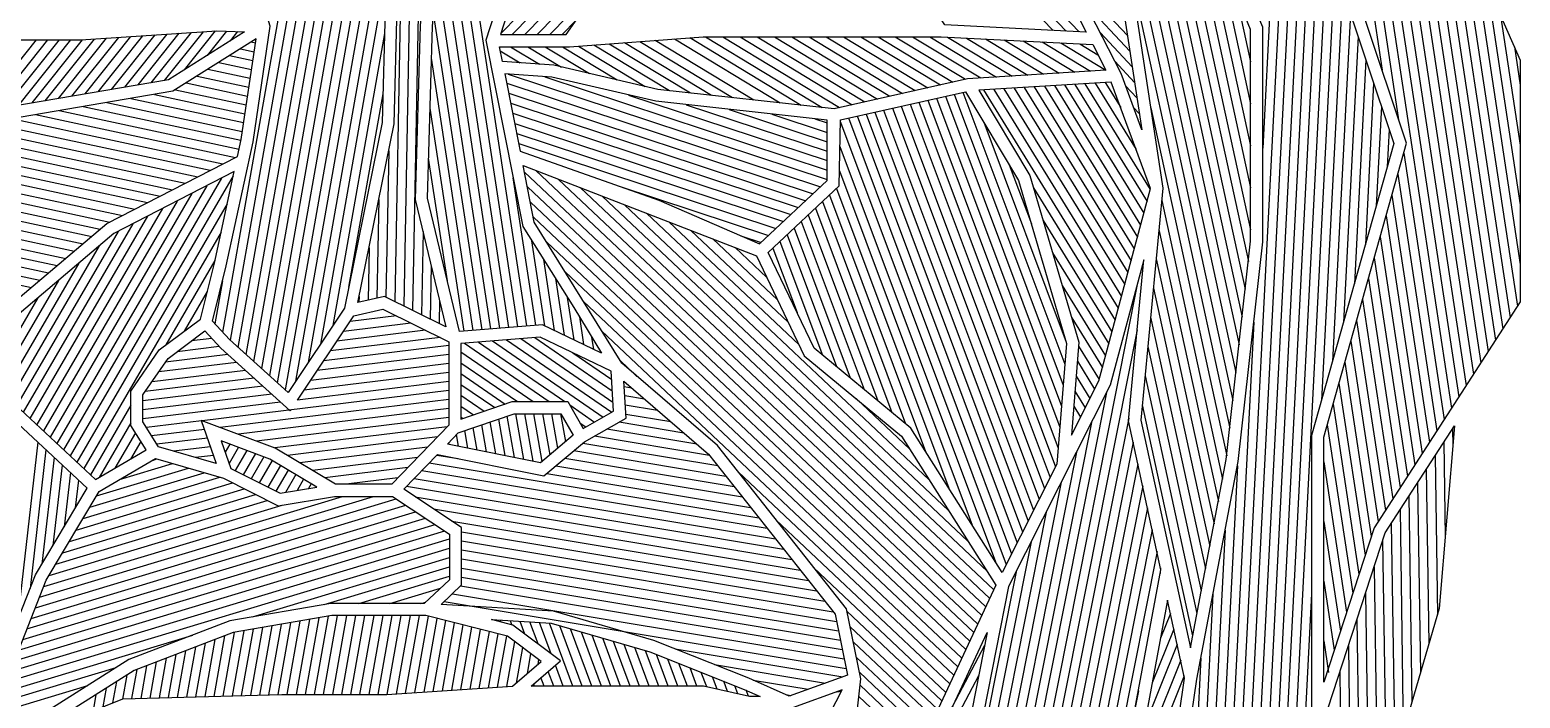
# Model space of a CAD drawing. Header units: inches. Extents: x 2353 to 7560, y 2047 to 3875.
# Drawn here: x 5290.6 to 5668.9, y 2316.4 to 2486.2 of the extents above; entities that cross this region are included whole.
import ezdxf

# ---------------------------------------------------------------- set-up
doc = ezdxf.new("R2010")
doc.units = ezdxf.units.IN
doc.header["$MEASUREMENT"] = 0
for name, color, linetype in [('Layer1', 2, 'Continuous'), ('Layer2', 3, 'Continuous'), ('Layer3', 4, 'Continuous'), ('Layer4', 5, 'Continuous')]:
    doc.layers.add(name, color=color, linetype=linetype)

msp = doc.modelspace()

# ---------------------------------------------------------------- hatches: boundary and pattern name
at = {"layer": 'Layer1'}
h = msp.add_hatch(dxfattribs=at)
h.set_pattern_fill('ANSI31', color=256, scale=18, angle=235)
h.paths.add_polyline_path([(5425.37, 2388.69), (5413.56, 2388.69), (5399.35, 2383.85), (5396.59, 2380.98), (5420.25, 2376.25), (5428.53, 2383.21)])

# ---------------------------------------------------------------- linework, layer by layer
for p, q in [((5359.15, 2520.45), (5339.5, 2409.43)), ((5361.21, 2519.03), (5341.44, 2407.35)), ((5363.26, 2517.6), (5343.43, 2405.55)), ((5365.32, 2516.17), (5345.42, 2403.75)), ((5367.31, 2514.41), (5347.41, 2401.95)), ((5369.08, 2511.37), (5349.4, 2400.15)), ((5370.85, 2508.33), (5351.39, 2398.36)), ((5372.62, 2505.29), (5353.38, 2396.56)), ((5374.39, 2502.25), (5355.37, 2394.76)), ((5376.16, 2499.22), (5358.07, 2396.98)), ((5377.93, 2496.18), (5361.21, 2401.69)), ((5379.7, 2493.14), (5364.35, 2406.4)), ((5380.61, 2485.27), (5367.49, 2411.11)), ((5412.63, 2481.93), (5419.99, 2477.46)), ((5417.01, 2481.93), (5425.54, 2476.75)), ((5421.39, 2481.93), (5432.63, 2475.11)), ((5425.77, 2481.93), (5439.71, 2473.47)), ((5429.87, 2482.1), (5446.8, 2471.83)), ((5433.77, 2482.39), (5452.93, 2470.76)), ((5437.67, 2482.68), (5458.28, 2470.18)), ((5441.57, 2482.98), (5463.64, 2469.59)), ((5445.47, 2483.27), (5468.99, 2469)), ((5449.36, 2483.56), (5474.34, 2468.41)), ((5454.24, 2483.93), (5481.03, 2467.67)), ((5458.14, 2484.22), (5486.38, 2467.08)), ((5462.11, 2484.47), (5491.73, 2466.49)), ((5466.49, 2484.47), (5496.14, 2466.47)), ((5470.87, 2484.47), (5499.34, 2467.19)), ((5475.25, 2484.47), (5502.54, 2467.91)), ((5479.63, 2484.47), (5505.74, 2468.63)), ((5484.01, 2484.47), (5508.93, 2469.35)), ((5488.39, 2484.47), (5512.13, 2470.06)), ((5492.77, 2484.47), (5515.33, 2470.78)), ((5497.15, 2484.47), (5518.52, 2471.5)), ((5501.53, 2484.47), (5521.72, 2472.22)), ((5505.91, 2484.47), (5524.92, 2472.94)), ((5510.29, 2484.47), (5528.11, 2473.65)), ((5514.67, 2484.47), (5531.96, 2473.98)), ((5519.05, 2484.47), (5535.94, 2474.22)), ((5523.57, 2484.38), (5539.92, 2474.46)), ((5528.37, 2484.13), (5543.9, 2474.71)), ((5533.16, 2483.88), (5547.87, 2474.95)), ((5537.95, 2483.63), (5551.85, 2475.2)), ((5542.75, 2483.38), (5555.83, 2475.44)), ((5547.54, 2483.13), (5559.81, 2475.69)), ((5552.34, 2482.88), (5563.7, 2475.98)), ((5557.13, 2482.63), (5561.73, 2479.84)), ((5410.02, 2480.85), (5415.03, 2477.82)), ((5380.21, 2469.96), (5371.52, 2420.86)), ((5416.12, 2450.13), (5533.25, 2339.61)), ((5419.06, 2450.49), (5534.26, 2341.78)), ((5424.67, 2448.31), (5535.27, 2343.95)), ((5416.89, 2446.29), (5532.24, 2337.44)), ((5430.29, 2446.14), (5533.66, 2348.59)), ((5417.65, 2442.44), (5531.23, 2335.27)), ((5435.91, 2443.96), (5528.74, 2356.36)), ((5441.52, 2441.78), (5523.82, 2364.13)), ((5418.41, 2438.6), (5530.21, 2333.1)), ((5447.14, 2439.61), (5518.9, 2371.9)), ((5447.14, 2439.61), (5518.9, 2371.9)), ((5452.76, 2437.43), (5485.85, 2406.2)), ((5458.38, 2435.25), (5483.12, 2411.91)), ((5463.99, 2433.08), (5480.39, 2417.61)), ((5421.83, 2432.25), (5529.2, 2330.93)), ((5469.61, 2430.9), (5477.65, 2423.31)), ((5339.51, 2422.48), (5337.57, 2411.55)), ((5426.46, 2424.76), (5528.19, 2328.76)), ((5431.09, 2417.26), (5527.18, 2326.59)), ((5435.73, 2409.77), (5526.17, 2324.42)), ((5440.36, 2402.27), (5444.71, 2398.16)), ((5500.33, 2392.54), (5513.97, 2379.67)), ((5292.61, 2381.44), (5287.43, 2336.2)), ((5294.68, 2379.51), (5290.65, 2344.31)), ((5296.74, 2377.58), (5293.64, 2350.49)), ((5298.81, 2375.65), (5296.47, 2355.24)), ((5300.88, 2373.72), (5299.3, 2360)), ((5470.37, 2373.95), (5525.16, 2322.25)), ((5302.94, 2371.79), (5302.14, 2364.76)), ((5305.01, 2369.86), (5304.97, 2369.52)), ((5479.99, 2361.74), (5524.15, 2320.08)), ((5489.62, 2349.54), (5523.14, 2317.91)), ((5497.97, 2338.53), (5522.13, 2315.74)), ((5498.78, 2334.65), (5521.12, 2313.57)), ((5580.14, 2337.94), (5577.63, 2331.68)), ((5499.58, 2330.77), (5520.1, 2311.4)), ((5581, 2333.99), (5575.52, 2320.33)), ((5500.38, 2326.89), (5519.09, 2309.23)), ((5581.87, 2330.03), (5573.41, 2308.98)), ((5501.18, 2323), (5518.08, 2307.06)), ((5582.73, 2326.08), (5571.3, 2297.63)), ((5501.34, 2319.73), (5516.77, 2305.18)), ((5583.59, 2322.13), (5538.31, 2209.35)), ((5501.03, 2316.9), (5515.29, 2303.45))]:
    msp.add_line(p, q, dxfattribs=at)
for points in [[(5332.12, 2556.09), (5333.19, 2538.47), (5366.93, 2515.05), (5380.77, 2491.3), (5380.02, 2462.64), (5370.44, 2415.53), (5356.13, 2394.07), (5341.26, 2407.51), (5336.94, 2412.24), (5340.45, 2426.25), (5347.25, 2457.77), (5351.63, 2487.14), (5345.59, 2506.51), (5330.92, 2527.41), (5317.5, 2543.95), (5297.66, 2558.15)], [(5427.58, 2481.93), (5461.48, 2484.47), (5483.18, 2484.47), (5521.96, 2484.47), (5560.39, 2482.45), (5563.73, 2475.93), (5528.64, 2473.77), (5494.75, 2466.16), (5449.99, 2471.09), (5423.58, 2477.21), (5410.56, 2478.14), (5409.81, 2481.93)], [(5475.02, 2428.8), (5487.19, 2403.42), (5511.87, 2382.99), (5535.83, 2345.16), (5517.73, 2306.3), (5497.23, 2282.39), (5501.52, 2321.38), (5497.86, 2339.09), (5465.14, 2380.58), (5440.84, 2401.5), (5418.65, 2437.39), (5415.8, 2451.75)], [(5217.49, 2398.45), (5217.49, 2366.03), (5235.92, 2346.36), (5251.09, 2311.45), (5266.04, 2266.29), (5288.38, 2242.94), (5299.83, 2236.44), (5287, 2269.9), (5276.85, 2309.52), (5292.01, 2347.74), (5305.11, 2369.76), (5282.59, 2390.81), (5282.59, 2411.74), (5250.14, 2420.42), (5232.6, 2437.1), (5222.38, 2415.74)], [(5396.59, 2380.98), (5399.35, 2383.85), (5413.56, 2388.69), (5425.37, 2388.69), (5428.53, 2383.21), (5420.25, 2376.25)], [(5579.41, 2341.29), (5570.27, 2292.05), (5543.31, 2241.17), (5533.05, 2175.88), (5533.05, 2119.21), (5548.61, 2170.38), (5561.26, 2235.99), (5583.29, 2266.5), (5579.79, 2294.53), (5583.73, 2321.49)]]:
    msp.add_lwpolyline(points, close=True, dxfattribs=at)
at = {"layer": 'Layer2'}
for p, q in [((5413.04, 2485.01), (5476.93, 2550.44)), ((5416.21, 2485.01), (5480.86, 2551.2)), ((5410.14, 2485.3), (5473.01, 2549.67)), ((5609.31, 2523.87), (5593.29, 2211.42)), ((5607.11, 2525.37), (5603.56, 2456.16)), ((5611.51, 2522.37), (5595.42, 2208.68)), ((5613.71, 2520.87), (5597.56, 2206.06)), ((5615.9, 2519.37), (5599.7, 2203.43)), ((5617.91, 2514.06), (5605.25, 2267.23)), ((5419.39, 2485.01), (5445.24, 2511.48)), ((5619.88, 2508.14), (5608.13, 2278.99)), ((5621.85, 2502.23), (5611.01, 2290.75)), ((5422.57, 2485.01), (5437.21, 2500.01)), ((5554.78, 2500.17), (5569.22, 2484.77)), ((5623.82, 2496.32), (5618.48, 2392.07)), ((5558.53, 2492.85), (5569.82, 2480.8)), ((5625.8, 2490.41), (5621.26, 2401.95)), ((5334.58, 2485.74), (5324.69, 2473.35)), ((5337.66, 2485.94), (5329.74, 2476.03)), ((5340.51, 2485.87), (5335.6, 2479.72)), ((5343.32, 2485.76), (5341.45, 2483.42)), ((5425.74, 2485.01), (5429.19, 2488.54)), ((5292.2, 2483.63), (5278.48, 2466.44)), ((5295.1, 2483.63), (5281.08, 2466.06)), ((5298.01, 2483.63), (5284.34, 2466.5)), ((5300.92, 2483.63), (5287.7, 2467.07)), ((5303.84, 2483.65), (5291.06, 2467.64)), ((5306.92, 2483.86), (5294.43, 2468.21)), ((5309.99, 2484.07), (5297.79, 2468.78)), ((5313.06, 2484.28), (5301.15, 2469.35)), ((5316.14, 2484.48), (5304.52, 2469.92)), ((5319.21, 2484.69), (5307.88, 2470.49)), ((5322.29, 2484.9), (5311.24, 2471.07)), ((5325.36, 2485.11), (5314.6, 2471.64)), ((5328.43, 2485.32), (5317.97, 2472.21)), ((5331.51, 2485.53), (5321.33, 2472.78)), ((5562.27, 2485.53), (5570.42, 2476.84)), ((5627.77, 2484.5), (5624.04, 2411.84)), ((5566.02, 2478.21), (5571.02, 2472.87)), ((5629.74, 2478.58), (5626.82, 2421.72)), ((5568.76, 2471.97), (5571.63, 2468.9)), ((5631.71, 2472.67), (5629.61, 2431.61)), ((5511.81, 2466.83), (5548.18, 2369.71)), ((5514.05, 2467.34), (5549.57, 2372.48)), ((5516.28, 2467.84), (5550.96, 2375.24)), ((5518.52, 2468.34), (5551.62, 2379.94)), ((5520.76, 2468.84), (5552.06, 2385.27)), ((5523, 2469.35), (5552.49, 2390.6)), ((5525.24, 2469.85), (5552.92, 2395.93)), ((5527.47, 2470.35), (5553.35, 2401.26)), ((5633.68, 2466.76), (5632.39, 2441.49)), ((5498.38, 2463.82), (5539.82, 2353.14)), ((5500.62, 2464.32), (5541.22, 2355.9)), ((5502.85, 2464.82), (5542.61, 2358.67)), ((5505.09, 2465.33), (5544, 2361.43)), ((5507.33, 2465.83), (5545.39, 2364.19)), ((5509.57, 2466.33), (5546.78, 2366.95)), ((5570.76, 2466.5), (5572.23, 2464.94)), ((5496.34, 2462.77), (5538.43, 2350.38)), ((5532.75, 2462.74), (5553.67, 2406.87)), ((5635.66, 2460.85), (5635.17, 2451.38)), ((5496.23, 2456.59), (5535.76, 2351.04)), ((5539.23, 2451.92), (5544.84, 2436.93)), ((5339.24, 2448.52), (5299.15, 2379.55)), ((5342.24, 2449.16), (5300.85, 2377.96)), ((5496.12, 2450.41), (5529.83, 2360.4)), ((5331.73, 2444.65), (5295.74, 2382.74)), ((5335.49, 2446.58), (5297.44, 2381.14)), ((5493.58, 2444.24), (5517.96, 2379.13)), ((5495.37, 2445.92), (5523.89, 2369.77)), ((5324.23, 2440.79), (5292.33, 2385.92)), ((5327.98, 2442.72), (5294.04, 2384.33)), ((5340.69, 2441.97), (5302.55, 2376.37)), ((5489.99, 2440.87), (5509.4, 2389.04)), ((5491.78, 2442.56), (5512.91, 2386.13)), ((5316.73, 2436.92), (5288.93, 2389.1)), ((5320.48, 2438.86), (5290.63, 2387.51)), ((5486.39, 2437.51), (5502.37, 2394.86)), ((5488.19, 2439.19), (5505.88, 2391.95)), ((5312.98, 2434.99), (5287.22, 2390.69)), ((5339.14, 2434.78), (5304.26, 2374.78)), ((5482.8, 2434.14), (5495.33, 2400.67)), ((5484.6, 2435.83), (5498.85, 2397.77)), ((5308.21, 2431.3), (5285.67, 2392.54)), ((5479.21, 2430.78), (5485.34, 2414.39)), ((5481, 2432.46), (5491.82, 2403.58)), ((5303.02, 2426.91), (5285.67, 2397.06)), ((5337.59, 2427.59), (5325.14, 2406.18)), ((5297.84, 2422.52), (5285.67, 2401.58)), ((5292.66, 2418.13), (5285.67, 2406.11)), ((5335.64, 2419.72), (5329.79, 2409.65)), ((5571.59, 2421.07), (5534.76, 2235.81)), ((5571.7, 2409.97), (5537.77, 2239.31)), ((5601.29, 2411.93), (5591.67, 2224.32)), ((5400.91, 2406.58), (5422.4, 2391.77)), ((5404.49, 2406.88), (5426.4, 2391.77)), ((5408.06, 2407.17), (5436.13, 2387.82)), ((5411.63, 2407.47), (5438.32, 2389.07)), ((5415.21, 2407.77), (5438.61, 2391.63)), ((5418.78, 2408.06), (5438.45, 2394.5)), ((5400.04, 2404.42), (5418.4, 2391.77)), ((5428.41, 2404.18), (5438.29, 2397.38)), ((5400.04, 2401.66), (5414.39, 2391.77)), ((5400.04, 2398.9), (5411.27, 2391.16)), ((5400.04, 2396.14), (5408.59, 2390.25)), ((5400.04, 2393.38), (5405.91, 2389.34)), ((5563.91, 2394.08), (5531.75, 2232.3)), ((5316.24, 2390.86), (5305.96, 2373.19)), ((5400.04, 2390.62), (5403.23, 2388.42)), ((5400.04, 2387.86), (5400.55, 2387.51)), ((5427.64, 2390.91), (5433.93, 2386.58)), ((5569.57, 2387.59), (5540.84, 2243.08)), ((5316.24, 2386.34), (5308.18, 2372.48)), ((5317.41, 2383.83), (5312.17, 2374.82)), ((5430.28, 2386.33), (5431.74, 2385.33)), ((5560.08, 2386.49), (5528.73, 2228.8)), ((5318.76, 2381.65), (5316.16, 2377.17)), ((5339.24, 2381.79), (5339.2, 2381.72)), ((5341.4, 2380.98), (5340.18, 2378.89)), ((5343.55, 2380.17), (5341.16, 2376.05)), ((5570.67, 2381.47), (5544.55, 2250.08)), ((5345.71, 2379.36), (5342.73, 2374.23)), ((5347.87, 2378.55), (5344.76, 2373.2)), ((5350.03, 2377.74), (5346.79, 2372.18)), ((5352.12, 2376.83), (5348.82, 2371.15)), ((5556.26, 2378.9), (5525.72, 2225.3)), ((5571.88, 2375.91), (5548.26, 2257.08)), ((5354.24, 2375.56), (5351.02, 2370.03)), ((5356.19, 2374.39), (5353.06, 2369)), ((5358.14, 2373.22), (5355.52, 2368.72)), ((5597.15, 2375.44), (5590.06, 2237.22)), ((5360.08, 2372.05), (5358.43, 2369.21)), ((5362.03, 2370.88), (5361.35, 2369.71)), ((5552.43, 2371.31), (5529.62, 2256.56)), ((5573.09, 2370.35), (5551.96, 2264.08)), ((5574.3, 2364.78), (5555.67, 2271.08)), ((5548.6, 2363.72), (5530.52, 2272.75)), ((5575.51, 2359.22), (5559.38, 2278.08)), ((5594.04, 2359.15), (5588.45, 2250.12)), ((5544.78, 2356.13), (5531.42, 2288.94)), ((5576.72, 2353.66), (5563.09, 2285.08)), ((5577.62, 2349.54), (5577.54, 2348.09)), ((5540.95, 2348.53), (5532.32, 2305.14)), ((5590.93, 2342.85), (5586.83, 2263.02)), ((5615.96, 2342.98), (5613.89, 2302.51)), ((5349.64, 2334.37), (5346.58, 2317.17)), ((5352.02, 2334.78), (5348.9, 2317.23)), ((5354.4, 2335.19), (5351.22, 2317.3)), ((5356.79, 2335.6), (5353.54, 2317.37)), ((5359.17, 2336), (5355.86, 2317.39)), ((5361.55, 2336.41), (5358.16, 2317.39)), ((5363.93, 2336.82), (5360.47, 2317.39)), ((5366.31, 2337.23), (5362.78, 2317.39)), ((5368.65, 2337.4), (5365.09, 2317.39)), ((5370.95, 2337.4), (5367.4, 2317.39)), ((5373.26, 2337.4), (5369.7, 2317.39)), ((5375.57, 2337.4), (5372.01, 2317.39)), ((5377.88, 2337.4), (5374.32, 2317.39)), ((5380.19, 2337.4), (5376.63, 2317.39)), ((5382.49, 2337.4), (5378.93, 2317.39)), ((5384.8, 2337.4), (5381.24, 2317.39)), ((5387.11, 2337.4), (5383.58, 2317.54)), ((5389.42, 2337.4), (5385.91, 2317.7)), ((5391.7, 2337.25), (5388.25, 2317.85)), ((5393.91, 2336.7), (5390.58, 2318)), ((5396.12, 2336.14), (5392.92, 2318.15)), ((5398.33, 2335.59), (5395.25, 2318.3)), ((5400.54, 2335.03), (5397.59, 2318.45)), ((5402.74, 2334.47), (5399.92, 2318.6)), ((5337.56, 2331.32), (5334.98, 2316.84)), ((5340.04, 2332.27), (5337.3, 2316.9)), ((5342.5, 2333.14), (5339.62, 2316.97)), ((5344.88, 2333.55), (5341.94, 2317.03)), ((5347.26, 2333.96), (5344.26, 2317.1)), ((5404.95, 2333.92), (5402.26, 2318.75)), ((5407.16, 2333.36), (5404.59, 2318.9)), ((5409.37, 2332.8), (5406.93, 2319.05)), ((5411.58, 2332.25), (5409.26, 2319.21)), ((5413.64, 2330.83), (5411.6, 2319.36)), ((5327.66, 2327.53), (5325.71, 2316.57)), ((5330.13, 2328.48), (5328.03, 2316.64)), ((5332.61, 2329.43), (5330.35, 2316.7)), ((5335.09, 2330.37), (5332.66, 2316.77)), ((5415.67, 2329.3), (5414.07, 2320.28)), ((5417.71, 2327.77), (5416.8, 2322.65)), ((5317.75, 2323.74), (5316.43, 2316.31)), ((5320.23, 2324.69), (5318.75, 2316.37)), ((5322.7, 2325.64), (5321.07, 2316.44)), ((5325.18, 2326.58), (5323.39, 2316.5)), ((5419.74, 2326.25), (5419.53, 2325.02)), ((5587.82, 2326.56), (5585.22, 2275.92)), ((5312.58, 2320.63), (5311.62, 2315.22)), ((5315.18, 2322.28), (5314.1, 2316.21)), ((5307.38, 2317.34), (5306.65, 2313.22)), ((5309.98, 2318.99), (5309.13, 2314.22)), ((5495.43, 2318.04), (5496.65, 2318.23)), ((5572.01, 2318.3), (5566.8, 2292.08))]:
    msp.add_line(p, q, dxfattribs=at)
for points in [[(5496.77, 2615.21), (5512.47, 2583.85), (5542.22, 2564.64), (5562.16, 2531.19), (5572.86, 2460.8), (5567.59, 2475.15), (5545.37, 2518.54), (5539.49, 2537.44), (5513.32, 2568.25), (5486.65, 2584.24), (5436.32, 2585.46), (5425.58, 2615.21), (5414.21, 2645.78), (5415.86, 2691.97), (5454.3, 2674.53), (5483.43, 2639.77)], [(5410.05, 2485.01), (5426.72, 2485.01), (5447.63, 2514.89), (5481.85, 2520.67), (5510.4, 2538.15), (5521.47, 2541.78), (5501.84, 2555.3), (5454.93, 2546.14), (5421.02, 2518.89)], [(5579.06, 2544.49), (5616.2, 2519.16), (5636.84, 2457.3), (5615.96, 2383.12), (5615.96, 2310.99), (5604.25, 2263.14), (5612.48, 2207.31), (5631.74, 2164.12), (5593.3, 2211.28), (5582.9, 2294.5), (5586.81, 2321.29), (5597.36, 2376.57), (5603.56, 2432.33), (5603.56, 2486.89)], [(5225, 2481.7), (5245.92, 2486.2), (5285.93, 2483.63), (5303.5, 2483.63), (5338.08, 2485.97), (5345.05, 2485.69), (5325.78, 2473.53), (5281.45, 2466.01), (5250.07, 2470.61), (5236.42, 2475.08), (5225, 2475.27)], [(5478.02, 2429.67), (5496.05, 2446.56), (5496.35, 2463.36), (5528.11, 2470.49), (5541.6, 2447.95), (5553.77, 2406.53), (5551.3, 2375.91), (5537.43, 2348.4), (5514.21, 2385.06), (5489.67, 2405.36)], [(5342.46, 2450.18), (5311.9, 2434.44), (5285.67, 2412.21), (5285.67, 2392.14), (5307.28, 2371.95), (5320.11, 2379.49), (5316.24, 2385.72), (5316.24, 2394.41), (5323.46, 2404.93), (5333.89, 2412.71), (5337.45, 2426.95)], [(5573.4, 2427.81), (5564.84, 2395.93), (5539.06, 2344.77), (5532.76, 2312.94), (5528.74, 2240.88), (5514.31, 2212.04), (5540.55, 2242.54), (5567.32, 2293.08), (5577.72, 2349.06), (5569.5, 2386.85)], [(5400.04, 2406.51), (5400.04, 2387.34), (5413.05, 2391.77), (5427.15, 2391.77), (5431.08, 2384.95), (5438.75, 2389.31), (5438.16, 2399.49), (5420.12, 2408.17)], [(5339.17, 2381.81), (5341.59, 2374.81), (5354.1, 2368.48), (5363.41, 2370.06), (5351.53, 2377.18)], [(5297.31, 2310.96), (5301.01, 2310.96), (5314.17, 2316.24), (5354.55, 2317.39), (5381.24, 2317.39), (5413.12, 2319.46), (5420.38, 2325.77), (5411.82, 2332.19), (5391.14, 2337.4), (5367.27, 2337.4), (5342.17, 2333.09), (5317.08, 2323.49)], [(5312.54, 2281.9), (5326.81, 2254.05), (5360.04, 2222.25), (5432.95, 2208.26), (5456.41, 2230.56), (5483.78, 2282.68), (5492.34, 2309.84), (5496.81, 2318.54), (5484.2, 2314.02), (5464.6, 2289.78), (5454.13, 2273.07), (5418.19, 2243.88), (5395.39, 2238.61), (5370.97, 2238.61), (5345.89, 2249.41)]]:
    msp.add_lwpolyline(points, close=True, dxfattribs=at)
at = {"layer": 'Layer3'}
for p, q in [((5560.45, 2554.98), (5595.99, 2392.08)), ((5563.07, 2553.59), (5596.77, 2399.14)), ((5565.7, 2552.2), (5597.56, 2406.2)), ((5568.33, 2550.82), (5598.34, 2413.26)), ((5570.96, 2549.43), (5599.13, 2420.32)), ((5573.59, 2548.04), (5599.91, 2427.38)), ((5577.39, 2541.28), (5600.48, 2435.44)), ((5506.3, 2532.03), (5550.36, 2486.07)), ((5508.28, 2533.24), (5553.67, 2485.89)), ((5510.27, 2534.46), (5556.99, 2485.72)), ((5581.73, 2532.04), (5600.48, 2446.1)), ((5416.73, 2410.99), (5398.76, 2528.66)), ((5414.46, 2410.8), (5396.89, 2525.89)), ((5586.7, 2519.9), (5600.48, 2456.76)), ((5412.19, 2410.61), (5395.78, 2518.1)), ((5409.92, 2410.42), (5394.89, 2508.89)), ((5591.68, 2507.76), (5600.48, 2467.42)), ((5569.79, 2501.49), (5595.2, 2385.02)), ((5407.65, 2410.23), (5393.99, 2499.68)), ((5596.65, 2495.61), (5600.48, 2478.07)), ((5405.38, 2410.04), (5393.1, 2490.46)), ((5403.11, 2409.86), (5392.55, 2479.04)), ((5412.05, 2474.94), (5492.98, 2448.2)), ((5421.29, 2474.28), (5492.98, 2450.59)), ((5411.64, 2472.68), (5491.33, 2446.35)), ((5412.15, 2470.12), (5489.44, 2444.58)), ((5412.66, 2467.56), (5487.55, 2442.81)), ((5442.56, 2469.65), (5492.98, 2452.99)), ((5457.23, 2467.19), (5492.98, 2455.38)), ((5400.84, 2409.67), (5392.19, 2466.34)), ((5413.17, 2465), (5485.66, 2441.05)), ((5468.09, 2466), (5492.98, 2457.77)), ((5478.95, 2464.8), (5492.98, 2460.16)), ((5489.82, 2463.6), (5492.98, 2462.56)), ((5575.13, 2466.36), (5594.42, 2377.96)), ((5413.68, 2462.44), (5483.77, 2439.28)), ((5414.19, 2459.88), (5481.89, 2437.51)), ((5414.7, 2457.32), (5480, 2435.74)), ((5396.59, 2422.47), (5391.83, 2453.64)), ((5419, 2411.17), (5413.28, 2448.62)), ((5440.18, 2446.5), (5478.11, 2433.97)), ((5577.93, 2442.87), (5593.37, 2372.09)), ((5471.11, 2433.89), (5476.22, 2432.2)), ((5577.22, 2435.45), (5592.29, 2366.41)), ((5421.32, 2411.01), (5418.02, 2432.62)), ((5423.8, 2409.82), (5421.05, 2427.83)), ((5576.52, 2428.03), (5591.2, 2360.72)), ((5426.28, 2408.63), (5424.08, 2423.03)), ((5428.76, 2407.43), (5427.11, 2418.24)), ((5428.76, 2407.43), (5427.11, 2418.24)), ((5575.81, 2420.61), (5590.12, 2355.04)), ((5431.25, 2406.24), (5430.17, 2413.28)), ((5575.1, 2413.19), (5589.03, 2349.35)), ((5433.73, 2405.04), (5433.25, 2408.15)), ((5574.39, 2405.77), (5587.95, 2343.67)), ((5573.69, 2398.35), (5586.86, 2337.98)), ((5572.98, 2390.93), (5585.77, 2332.3)), ((5651.75, 2384.88), (5651.81, 2380.54)), ((5649.53, 2381.45), (5649.88, 2357.35)), ((5313.39, 2371.97), (5326.83, 2376.03)), ((5321.7, 2376.85), (5322.82, 2377.19)), ((5647.3, 2378.01), (5647.9, 2337.61)), ((5304.1, 2362.04), (5338.86, 2372.54)), ((5305.83, 2364.94), (5334.85, 2373.7)), ((5307.55, 2367.83), (5330.84, 2374.87)), ((5645.08, 2374.58), (5645.73, 2330.2)), ((5300.66, 2356.25), (5344.97, 2369.64)), ((5302.38, 2359.15), (5342.04, 2371.13)), ((5642.86, 2371.14), (5643.57, 2322.8)), ((5290.94, 2336.7), (5386.08, 2365.44)), ((5292.01, 2339.4), (5383.62, 2367.08)), ((5293.08, 2342.1), (5377.84, 2367.7)), ((5294.15, 2344.79), (5369.98, 2367.7)), ((5295.49, 2347.57), (5354.64, 2365.44)), ((5297.21, 2350.46), (5350.85, 2366.67)), ((5298.94, 2353.36), (5347.91, 2368.16)), ((5640.64, 2367.71), (5641.41, 2315.4)), ((5288.81, 2331.31), (5390.99, 2362.18)), ((5289.87, 2334.01), (5388.53, 2363.81)), ((5636.19, 2360.84), (5637.08, 2300.6)), ((5638.42, 2364.27), (5639.24, 2308)), ((5286.67, 2325.91), (5395.91, 2358.92)), ((5287.74, 2328.61), (5393.45, 2360.55)), ((5284.53, 2320.52), (5397.12, 2354.54)), ((5285.6, 2323.22), (5397.12, 2356.91)), ((5633.98, 2356.46), (5634.91, 2293.19)), ((5347.14, 2337.07), (5397.12, 2352.17)), ((5365.35, 2340.19), (5397.12, 2349.79)), ((5631.81, 2349.79), (5634.52, 2165.46)), ((5374.15, 2340.48), (5397.12, 2347.42)), ((5382.01, 2340.48), (5394.8, 2344.34)), ((5629.64, 2343.11), (5632.17, 2170.72)), ((5389.86, 2340.48), (5391.11, 2340.86)), ((5410.27, 2335.75), (5410.09, 2336.24)), ((5410.27, 2335.75), (5410.09, 2336.24)), ((5412.94, 2335.08), (5412.57, 2336.09)), ((5416.24, 2332.73), (5415.05, 2335.94)), ((5419.6, 2330.21), (5417.53, 2335.79)), ((5422.95, 2327.69), (5420.01, 2335.64)), ((5428.42, 2319.49), (5422.49, 2335.49)), ((5430.84, 2319.49), (5425.16, 2334.82)), ((5627.46, 2336.43), (5629.82, 2175.99)), ((5283.46, 2317.82), (5331.98, 2332.48)), ((5433.27, 2319.49), (5427.87, 2334.03)), ((5435.69, 2319.49), (5430.59, 2333.24)), ((5438.11, 2319.49), (5433.31, 2332.45)), ((5440.54, 2319.49), (5436.02, 2331.65)), ((5442.96, 2319.49), (5438.74, 2330.86)), ((5445.38, 2319.49), (5441.46, 2330.07)), ((5447.81, 2319.49), (5444.18, 2329.28)), ((5450.23, 2319.49), (5446.89, 2328.49)), ((5452.65, 2319.49), (5449.68, 2327.5)), ((5625.29, 2329.75), (5627.47, 2181.26)), ((5282.39, 2315.13), (5312.49, 2324.22)), ((5423.57, 2319.49), (5422.18, 2323.25)), ((5426, 2319.49), (5424.01, 2324.84)), ((5455.08, 2319.49), (5452.53, 2326.37)), ((5457.5, 2319.49), (5455.37, 2325.24)), ((5459.93, 2319.49), (5458.21, 2324.12)), ((5462.41, 2319.31), (5461.05, 2322.99)), ((5623.11, 2323.07), (5625.12, 2186.53)), ((5281.32, 2312.43), (5305.33, 2319.68)), ((5418.72, 2319.49), (5418.51, 2320.06)), ((5421.15, 2319.49), (5420.35, 2321.65)), ((5465.06, 2318.72), (5463.89, 2321.87)), ((5467.7, 2318.13), (5466.73, 2320.74)), ((5470.35, 2317.53), (5469.58, 2319.61)), ((5472.99, 2316.94), (5472.43, 2318.46))]:
    msp.add_line(p, q, dxfattribs=at)
for points in [[(5493.55, 2556.82), (5453.59, 2549.02), (5418.37, 2520.71), (5406.34, 2483.56), (5415.74, 2436.23), (5428.72, 2415.7), (5435.68, 2404.1), (5420.7, 2411.31), (5399.69, 2409.57), (5391.54, 2443.46), (5392.78, 2487.11), (5396.47, 2525.28), (5413.78, 2550.77), (5424.33, 2555.76), (5461.95, 2562.12)], [(5547.49, 2561.82), (5565.11, 2532.25), (5578.23, 2445.98), (5572.61, 2387.04), (5585.19, 2329.24), (5594.31, 2377.03), (5600.48, 2432.5), (5600.48, 2486.27), (5581.7, 2532.12), (5574.41, 2547.61)], [(5485.62, 2519.37), (5511.7, 2535.33), (5524.38, 2539.49), (5542.65, 2517.11), (5558.76, 2485.62), (5522.86, 2487.51), (5514.32, 2500.44), (5495.06, 2514.82)], [(5415.08, 2455.36), (5450.3, 2442.93), (5475.83, 2431.84), (5492.98, 2447.9), (5492.98, 2463.26), (5449.47, 2468.05), (5423.12, 2474.15), (5411.18, 2475)], [(5652.24, 2385.64), (5648.37, 2339.22), (5632.68, 2285.55), (5639.94, 2220.25), (5651.36, 2154.79), (5651.36, 2134.17), (5639.4, 2096.6), (5639.41, 2154.49), (5615.47, 2208.18), (5607.38, 2262.99), (5618.98, 2310.38), (5634.61, 2358.4)], [(5280.74, 2310.96), (5294.78, 2346.38), (5308.19, 2368.91), (5322.46, 2377.3), (5339.77, 2372.28), (5353.62, 2365.27), (5367.9, 2367.7), (5382.67, 2367.7), (5397.12, 2358.12), (5397.12, 2346.53), (5390.71, 2340.48), (5367.01, 2340.48), (5341.36, 2336.07), (5315.7, 2326.25), (5291.56, 2310.96)], [(5407.76, 2336.39), (5422.97, 2335.46), (5447.98, 2328.17), (5471.94, 2318.67), (5476.01, 2316.87), (5473.31, 2316.87), (5461.62, 2319.49), (5417.86, 2319.49), (5425.29, 2325.94), (5413.17, 2335.02)]]:
    msp.add_lwpolyline(points, close=True, dxfattribs=at)
at = {"layer": 'Layer4'}
for p, q in [((5388.55, 2695.8), (5383.25, 2417.19)), ((5390.81, 2695.46), (5385.5, 2416.07)), ((5393.08, 2695.12), (5387.75, 2414.96)), ((5625.02, 2534.34), (5633.85, 2475.98)), ((5627.52, 2532.98), (5638.06, 2463.37)), ((5630.03, 2531.61), (5651.46, 2390.1)), ((5632.53, 2530.25), (5653.32, 2392.98)), ((5635.04, 2528.88), (5655.18, 2395.86)), ((5637.54, 2527.51), (5657.04, 2398.74)), ((5640.05, 2526.15), (5658.9, 2401.62)), ((5642.55, 2524.78), (5660.77, 2404.5)), ((5645.06, 2523.42), (5662.63, 2407.38)), ((5647.56, 2522.05), (5664.49, 2410.26)), ((5650.07, 2520.69), (5666.35, 2413.14)), ((5653.42, 2513.72), (5668.22, 2416.01)), ((5656.92, 2505.76), (5668.91, 2426.59)), ((5660.43, 2497.81), (5668.91, 2441.76)), ((5663.93, 2489.85), (5668.91, 2456.94)), ((5346.8, 2483.15), (5347.88, 2482.92)), ((5667.43, 2481.9), (5668.91, 2472.12)), ((5341.3, 2479.68), (5347.21, 2478.41)), ((5344.05, 2481.41), (5347.55, 2480.66)), ((5333.05, 2474.47), (5346.21, 2471.66)), ((5335.8, 2476.21), (5346.54, 2473.91)), ((5338.55, 2477.94), (5346.88, 2476.16)), ((5327.55, 2471), (5345.53, 2467.15)), ((5330.3, 2472.74), (5345.87, 2469.4)), ((5532.7, 2470.93), (5566.9, 2415.49)), ((5535.27, 2471.09), (5567.71, 2418.51)), ((5537.84, 2471.25), (5568.52, 2421.52)), ((5540.42, 2471.41), (5569.33, 2424.54)), ((5542.99, 2471.57), (5570.14, 2427.55)), ((5545.56, 2471.72), (5570.95, 2430.57)), ((5548.13, 2471.88), (5571.76, 2433.58)), ((5550.71, 2472.04), (5572.57, 2436.6)), ((5553.28, 2472.2), (5573.38, 2439.61)), ((5555.85, 2472.36), (5574.19, 2442.63)), ((5558.42, 2472.51), (5575, 2445.64)), ((5561, 2472.67), (5571.42, 2455.77)), ((5563.57, 2472.83), (5567.5, 2466.46)), ((5304.1, 2466.73), (5344.18, 2458.15)), ((5310.16, 2467.76), (5344.53, 2460.4)), ((5316.21, 2468.78), (5344.86, 2462.65)), ((5322.27, 2469.81), (5345.2, 2464.9)), ((5285.94, 2463.65), (5339.58, 2452.16)), ((5292, 2464.67), (5342.77, 2453.8)), ((5298.05, 2465.7), (5343.7, 2455.93)), ((5273.6, 2459.32), (5330.02, 2447.24)), ((5277.16, 2460.88), (5333.21, 2448.88)), ((5280.72, 2462.44), (5336.4, 2450.52)), ((5266.49, 2456.19), (5323.65, 2443.95)), ((5270.05, 2457.76), (5326.84, 2445.59)), ((5381.7, 2455.45), (5381, 2418.3)), ((5259.37, 2453.07), (5317.28, 2440.67)), ((5262.93, 2454.63), (5320.46, 2442.31)), ((5639.35, 2454.86), (5649.59, 2387.23)), ((5249.6, 2448.19), (5308.49, 2435.58)), ((5252.49, 2449.9), (5310.9, 2437.39)), ((5255.81, 2451.51), (5314.09, 2439.03)), ((5637.86, 2449.55), (5647.73, 2384.35)), ((5243.82, 2444.78), (5304.11, 2431.87)), ((5246.71, 2446.49), (5306.3, 2433.73)), ((5545.37, 2446.07), (5566.09, 2412.48)), ((5636.36, 2444.24), (5645.87, 2381.47)), ((5238.04, 2441.37), (5299.73, 2428.16)), ((5240.93, 2443.08), (5301.92, 2430.02)), ((5379.2, 2443.12), (5378.72, 2418.06)), ((5235.15, 2439.67), (5297.54, 2426.31)), ((5237.3, 2436.88), (5295.35, 2424.45)), ((5547.8, 2437.81), (5565.28, 2409.46)), ((5634.87, 2438.93), (5644.01, 2378.59)), ((5240.46, 2433.88), (5293.17, 2422.6)), ((5390.4, 2435), (5390, 2413.85)), ((5633.37, 2433.62), (5642.14, 2375.71)), ((5243.61, 2430.88), (5290.98, 2420.74)), ((5376.69, 2430.79), (5376.44, 2417.54)), ((5550.22, 2429.54), (5564.47, 2406.45)), ((5392.51, 2426.24), (5392.25, 2412.73)), ((5631.88, 2428.31), (5640.28, 2372.83)), ((5552.65, 2421.28), (5563.66, 2403.43)), ((5630.39, 2423.01), (5638.42, 2369.95)), ((5374.18, 2418.47), (5374.15, 2417.02)), ((5628.89, 2417.7), (5636.56, 2367.07)), ((5394.62, 2417.49), (5394.51, 2411.62)), ((5387.35, 2411.72), (5370.2, 2409.62)), ((5383.64, 2413.55), (5371.87, 2412.11)), ((5555.08, 2413.02), (5562.85, 2400.42)), ((5627.4, 2412.39), (5634.69, 2364.2)), ((5336.81, 2407.82), (5331.63, 2407.19)), ((5394.77, 2408.05), (5366.88, 2404.63)), ((5391.06, 2409.89), (5368.54, 2407.13)), ((5625.9, 2407.08), (5632.83, 2361.32)), ((5340.85, 2403.74), (5325.05, 2401.8)), ((5338.69, 2405.76), (5327.96, 2404.45)), ((5396.96, 2403.74), (5363.55, 2399.65)), ((5396.96, 2406.03), (5365.21, 2402.14)), ((5556.81, 2405.88), (5562.04, 2397.4)), ((5345.31, 2399.7), (5321.62, 2396.8)), ((5343.08, 2401.72), (5323.33, 2399.3)), ((5396.96, 2399.16), (5360.22, 2394.66)), ((5396.96, 2401.45), (5361.89, 2397.16)), ((5556.5, 2402.06), (5560.89, 2394.94)), ((5624.41, 2401.77), (5631.1, 2357.56)), ((5349.77, 2395.67), (5319.32, 2391.94)), ((5347.54, 2397.69), (5319.9, 2394.3)), ((5396.96, 2396.87), (5358.56, 2392.17)), ((5441.47, 2395.6), (5443.32, 2395.29)), ((5556.19, 2398.23), (5559.69, 2392.56)), ((5622.91, 2396.46), (5629.53, 2352.74)), ((5351.99, 2393.65), (5319.32, 2389.65)), ((5354.22, 2391.64), (5319.32, 2387.36)), ((5396.96, 2394.58), (5334.34, 2386.91)), ((5396.96, 2392.29), (5338.95, 2385.19)), ((5441.6, 2393.28), (5446.64, 2392.44)), ((5555.88, 2394.4), (5558.49, 2390.18)), ((5621.42, 2391.15), (5627.97, 2347.93)), ((5396.96, 2390), (5343.55, 2383.46)), ((5396.96, 2387.72), (5348.15, 2381.74)), ((5441.74, 2390.95), (5449.96, 2389.58)), ((5441.87, 2388.62), (5453.28, 2386.72)), ((5555.57, 2390.58), (5557.29, 2387.8)), ((5334.16, 2386.89), (5320.2, 2385.18)), ((5334.91, 2384.69), (5321.52, 2383.05)), ((5396.55, 2385.38), (5352.76, 2380.01)), ((5437.07, 2384.82), (5459.92, 2381.01)), ((5440.21, 2386.6), (5456.6, 2383.87)), ((5619.93, 2385.84), (5626.4, 2343.11)), ((5335.67, 2382.5), (5322.84, 2380.93)), ((5336.43, 2380.3), (5327.1, 2379.16)), ((5394.04, 2382.78), (5355.97, 2378.12)), ((5391.54, 2380.18), (5359.14, 2376.21)), ((5430.96, 2381.23), (5465.21, 2375.52)), ((5433.94, 2383.04), (5463.12, 2378.17)), ((5337.19, 2378.11), (5332.65, 2377.55)), ((5389.04, 2377.59), (5362.31, 2374.31)), ((5391.99, 2376.21), (5475.67, 2362.26)), ((5393.9, 2378.19), (5399.34, 2377.29)), ((5426.39, 2377.38), (5469.39, 2370.21)), ((5428.67, 2379.31), (5467.3, 2372.87)), ((5619.04, 2376.51), (5624.83, 2338.29)), ((5386.54, 2374.99), (5365.48, 2372.41)), ((5384.03, 2372.4), (5370.87, 2370.78)), ((5388.16, 2372.24), (5479.85, 2356.95)), ((5390.08, 2374.23), (5477.76, 2359.6)), ((5421.81, 2373.54), (5473.57, 2364.91)), ((5424.1, 2375.46), (5471.48, 2367.56)), ((5386.25, 2370.26), (5481.94, 2354.3)), ((5388.41, 2367.59), (5484.03, 2351.65)), ((5393.05, 2364.51), (5486.12, 2348.99)), ((5397.69, 2361.44), (5488.22, 2346.34)), ((5619.04, 2361.33), (5623.26, 2333.47)), ((5400.2, 2358.71), (5490.31, 2343.69)), ((5400.2, 2356.41), (5492.4, 2341.04)), ((5400.2, 2354.11), (5494.49, 2338.39)), ((5400.2, 2351.8), (5495.36, 2335.94)), ((5400.2, 2349.5), (5495.86, 2333.55)), ((5400.2, 2347.2), (5496.35, 2331.16)), ((5619.04, 2346.15), (5621.69, 2328.65)), ((5397.85, 2342.98), (5497.34, 2326.39)), ((5399.92, 2344.94), (5496.84, 2328.78)), ((5395.78, 2341.02), (5497.83, 2324.01)), ((5619.04, 2330.97), (5620.26, 2322.94)), ((5454.39, 2328.95), (5496.93, 2321.85)), ((5532.96, 2329.82), (5474.39, 2219.4)), ((5464.42, 2324.97), (5492.54, 2320.28)), ((5531.43, 2322.09), (5473.21, 2212.33)), ((5474.22, 2321.03), (5488.16, 2318.71)), ((5482.53, 2317.34), (5483.77, 2317.14))]:
    msp.add_line(p, q, dxfattribs=at)
for points in [[(5422.3, 2615.21), (5433.44, 2584.35), (5422, 2573.22), (5422.3, 2558.21), (5411.7, 2553.2), (5393.48, 2526.36), (5389.7, 2487.3), (5388.45, 2443.14), (5396.23, 2410.77), (5380.6, 2418.49), (5373.87, 2416.96), (5383.09, 2462.29), (5383.87, 2492.1), (5369.25, 2517.19), (5336.17, 2540.15), (5335.12, 2557.53), (5336.09, 2568.92), (5326.01, 2578.1), (5347.8, 2615.21), (5361.18, 2682.49), (5357.55, 2696.21), (5383.7, 2696.51), (5413.16, 2692.15), (5411.87, 2645.28)], [(5582.55, 2545.84), (5615.26, 2539.66), (5650.44, 2520.48), (5668.91, 2478.53), (5668.91, 2417.09), (5631.81, 2359.74), (5619.04, 2320.51), (5619.04, 2382.7), (5640.06, 2457.38), (5618.8, 2521.12)], [(5348.03, 2483.93), (5326.91, 2470.6), (5281.91, 2462.96), (5253.52, 2450.5), (5234.67, 2439.39), (5251.7, 2423.19), (5283.75, 2414.62), (5310.18, 2437.02), (5343.3, 2454.07), (5344.22, 2458.32)], [(5531.48, 2470.86), (5544.45, 2449.2), (5556.89, 2406.86), (5554.98, 2383.21), (5561.94, 2397.03), (5575.06, 2445.87), (5565.12, 2472.93)], [(5385.53, 2369.51), (5394.05, 2378.34), (5421.1, 2372.94), (5431.39, 2381.59), (5441.93, 2387.57), (5441.4, 2396.95), (5462.91, 2378.44), (5494.99, 2337.76), (5498.18, 2322.3), (5483.34, 2316.98), (5473.14, 2321.51), (5448.98, 2331.09), (5423.5, 2338.51), (5394.97, 2340.26), (5400.2, 2345.21), (5400.2, 2359.77)], [(5496.48, 2276.78), (5520.34, 2304.61), (5533.6, 2333.08), (5529.7, 2313.33), (5525.7, 2241.69), (5506.15, 2202.62), (5462.23, 2168.42), (5469.05, 2187.4), (5475.38, 2225.38)]]:
    msp.add_lwpolyline(points, close=True, dxfattribs=at)
msp.add_lwpolyline([(5358.56, 2392.17), (5372.83, 2413.56), (5380.22, 2415.25), (5396.96, 2406.97), (5396.96, 2385.81), (5382.48, 2370.78), (5368.19, 2370.78), (5352.88, 2379.97), (5334.12, 2387), (5337.91, 2376.02), (5323.25, 2380.28), (5319.32, 2386.6), (5319.32, 2393.45), (5325.71, 2402.76), (5335.05, 2409.74), (5339.09, 2405.33), (5356.71, 2389.39), (5356.9, 2389.68)], dxfattribs=at)

doc.saveas('drawing.dxf')
